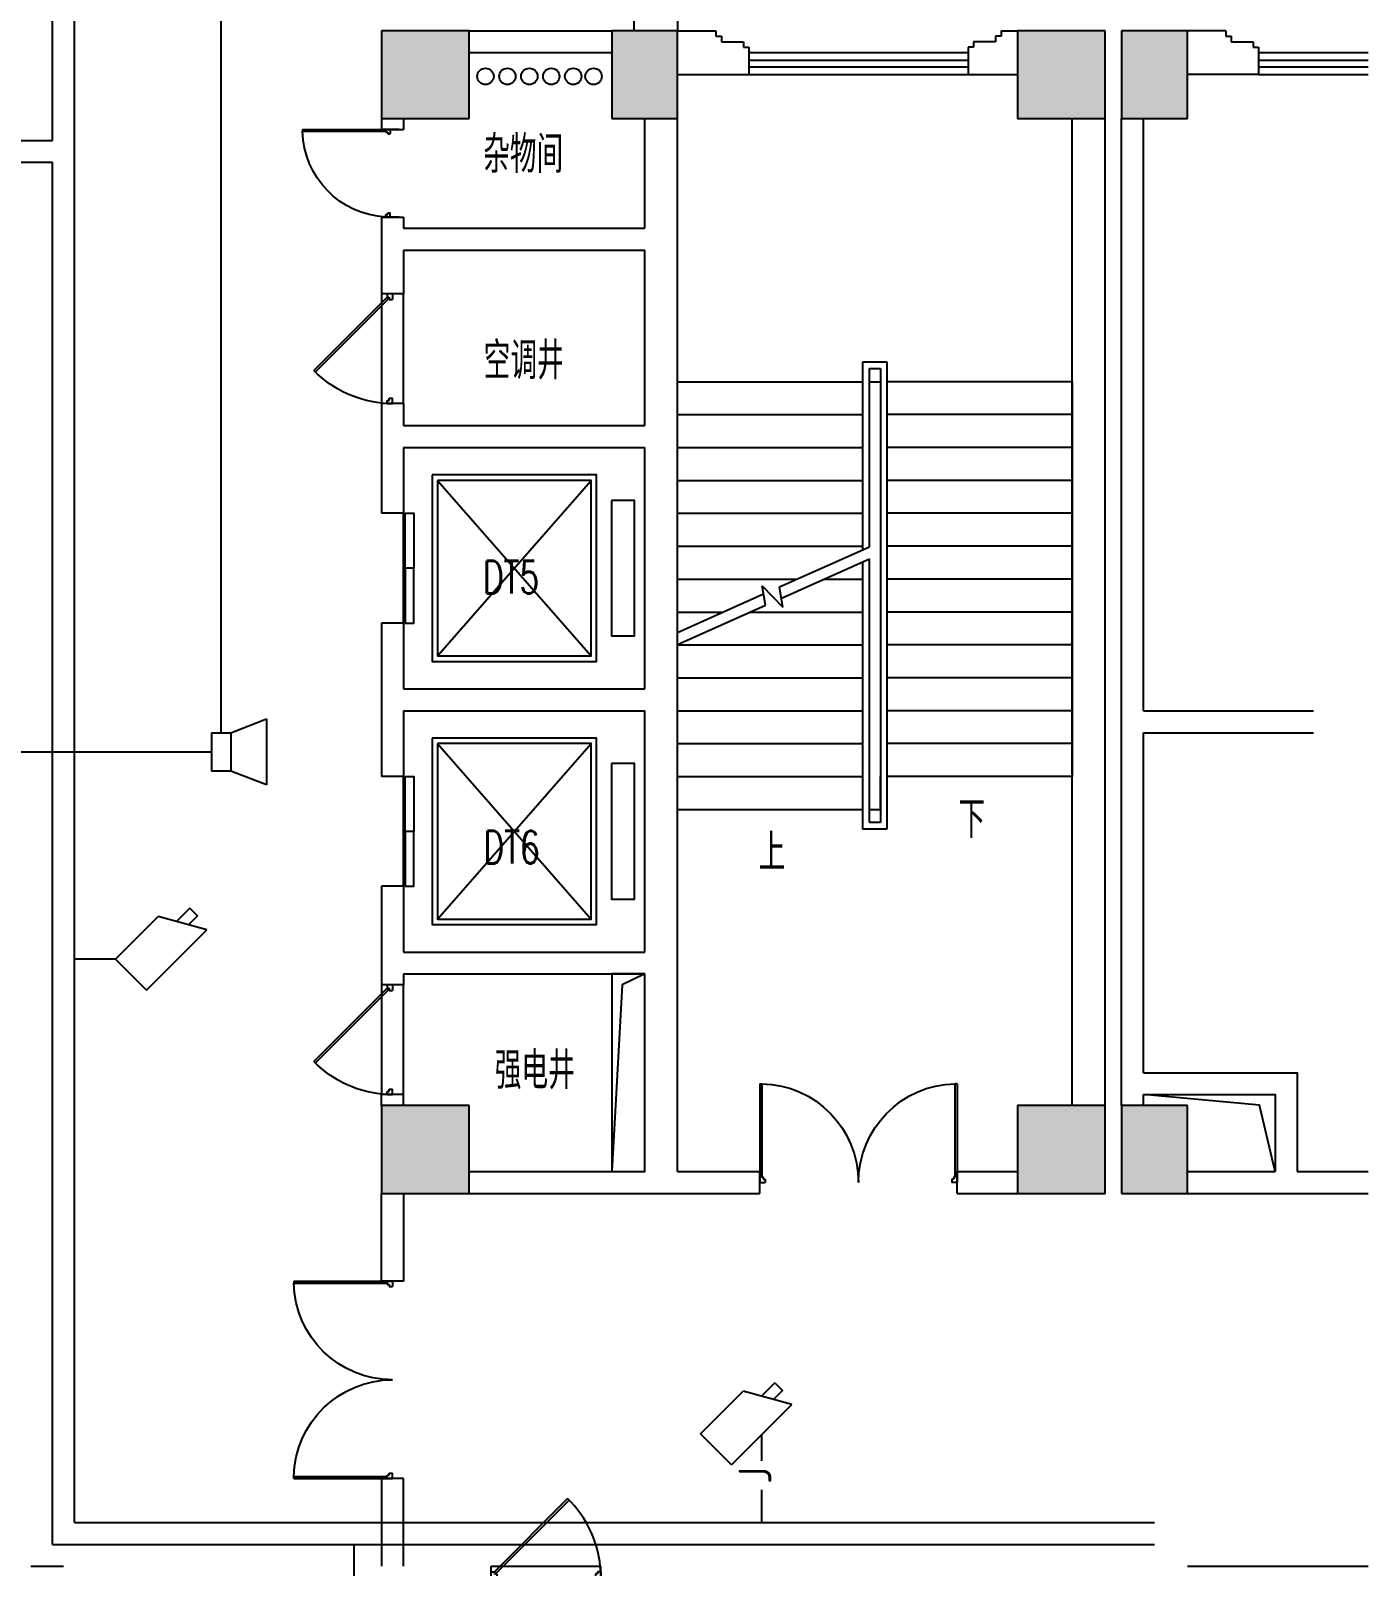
# Model space of a CAD drawing. Extents: x 190999 to 834799, y -200814 to 215286.
# Drawn here: x 802249 to 814449, y -47296 to -33296 of the extents above; entities that cross this region are included whole.
import ezdxf
from ezdxf.enums import TextEntityAlignment as Align

# ---------------------------------------------------------------- set-up
doc = ezdxf.new("R2010")
doc.units = 0
doc.header["$LTSCALE"] = 1000
doc.header["$MEASUREMENT"] = 0
for name, color, linetype in [('00-EQUIP', 3, 'Continuous'), ('00-SIG_TEXT', 7, 'Continuous'), ('00-WIRE-4', 6, 'Continuous'), ('A-墙线', 2, 'Continuous'), ('A-外窗', 145, 'Continuous'), ('A-门', 167, 'Continuous'), ('COLUMN', 2, 'Continuous'), ('DIM_SYMB', 3, 'Continuous'), ('PUB_HATCH', 250, 'Continuous'), ('PUB_TEXT', 7, 'Continuous'), ('STAIR', 5, 'Continuous'), ('房间名称', 7, 'Continuous'), ('桥架', 1, 'Continuous'), ('洞口线', 177, 'Continuous'), ('电井开洞', 6, 'Continuous'), ('雨水管', 3, 'Continuous')]:
    doc.layers.add(name, color=color, linetype=linetype)
doc.styles.add('-GBCBIGGBENOR', font='GBENOR.shx', dxfattribs={"bigfont": 'GBCBIG.shx'})
doc.styles.add('_TCH_DIM', font='SIMPLEX', dxfattribs={"bigfont": 'GBCBIG'})
doc.styles.get("Standard").update_dxf_attribs({"font": 'simhei.ttf'})

# ---------------------------------------------------------------- blocks, each defined once
blk = doc.blocks.new('m1800')
at = {"layer": 'A-墙线'}
for p, q in [((-900, -100), (-900, 100)), ((900, -100), (900, 100))]:
    blk.add_line(p, q, dxfattribs=at)
at = {"layer": 'A-门'}
for p, q in [((-900, 900), (-899.9999999999418, 9.313225746154785e-10)), ((-900, 900), (-880.0000000000582, 899.9999999990687)), ((-880.0000000000582, 899.9999999990687), (-879.9999999999418, 50.00000000093132)), ((880.0000000000582, 899.9999999990687), (879.9999999999418, 50.00000000093132)), ((900, 900), (880.0000000000582, 899.9999999990687)), ((900, 900), (899.9999999999418, 9.313225746154785e-10)), ((-899.9999999999418, 50.00000000093132), (-870.0000000000582, 50.00000000093132)), ((-899.9999999999418, 9.313225746154785e-10), (-849.9999999999418, 9.313225746154785e-10)), ((-870.0000000000582, 50.00000000093132), (-870, 30)), ((-870, 30), (-849.9999999999418, 30.00000000093132)), ((-849.9999999999418, 30.00000000186265), (-849.9999999999418, 9.313225746154785e-10)), ((849.9999999999418, 30.00000000186265), (849.9999999999418, 9.313225746154785e-10)), ((870, 30), (849.9999999999418, 30.00000000093132)), ((899.9999999999418, 9.313225746154785e-10), (849.9999999999418, 9.313225746154785e-10)), ((870.0000000000582, 50.00000000093132), (870, 30)), ((899.9999999999418, 50.00000000093132), (870.0000000000582, 50.00000000093132))]:
    blk.add_line(p, q, dxfattribs=at)
for centre, start, end in [((-900, 0), 0, 88.72665564132167), ((900, 0), 91.27334436201257, 180)]:
    blk.add_arc(centre, 900, start, end, dxfattribs=at)
blk = doc.blocks.new('bfm01')
at = {"layer": 'A-墙线'}
for p, q in [((-200.0030517580453, -0.004291533608920872), (-0.003051758045330644, -0.004291533608920872)), ((-200.0030517580453, -1000.004291533609), (-0.003051758045330644, -1000.004291533609))]:
    blk.add_line(p, q, dxfattribs=at)
at = {"layer": 'A-门'}
for p, q in [((-200.0030517578125, -1000.004291533609), (-200.0030517578125, -0.004291533608920872)), ((-100.003051757114, -0.004291533667128533), (-100.003051757114, -50.00429153366713)), ((-70.00305175618269, -50.00429153366713), (-100.003051757114, -50.00429153366713)), ((-50.00305175711401, -30.00429153355071), (-70.00305175804533, -30.00429153360892)), ((-70.00305175804533, -30.00429153360892), (-70.00305175711401, -50.00429153366713)), ((-64.14518738078186, -44.14642715716036), (-50.0030517570849, -30.0042915334343)), ((-64.14518738081097, -44.14642715721857), (602.9494616675365, -711.241076205275)), ((-50.00305175711401, -0.004291533667128533), (-50.00305175711401, -30.00429153355071)), ((-50.00305175714311, -30.00429153360892), (617.0330152155366, -697.0403585060849)), ((-0.003051758045330644, -0.004291533608920872), (-0.003051758045330644, -1000.004291533609)), ((-70.00305175618269, -950.0042915336671), (-100.003051757114, -950.0042915336671)), ((-100.003051757114, -1000.004291533667), (-100.003051757114, -950.0042915336671)), ((-70.00305175804533, -970.0042915337253), (-70.00305175711401, -950.0042915336671)), ((-50.00305175711401, -970.0042915337835), (-70.00305175804533, -970.0042915337253)), ((-50.00305175711401, -1000.004291533667), (-50.00305175711401, -970.0042915337835)), ((-50.00305175711401, -1000.004291533667), (-100.003051757114, -1000.004291533667))]:
    blk.add_line(p, q, dxfattribs=at)
blk.add_arc((-100.003051757114, -0.004291533667128533), 1000, 272.8659839719306, 315.8103116972138, dxfattribs=at)
blk = doc.blocks.new('m1000')
at = {"layer": 'A-墙线'}
for p, q in [((0, 0), (0, 200)), ((1000, 0), (1000, 200))]:
    blk.add_line(p, q, dxfattribs=at)
at = {"layer": 'A-门'}
for p, q in [((0, 1100), (5.820766091346741e-11, 100.0000000009313)), ((0, 1100), (19.99999999994179, 1099.999999999069)), ((19.99999999994179, 1099.999999999069), (20.00000000005821, 150.0000000009313)), ((5.820766091346741e-11, 150.0000000009313), (29.99999999994179, 150.0000000009313)), ((5.820766091346741e-11, 100.0000000009313), (50.00000000005821, 100.0000000009313)), ((29.99999999994179, 150.0000000009313), (30, 130)), ((30, 130), (50.00000000005821, 130.0000000009313)), ((50.00000000005821, 130.0000000018626), (50.00000000005821, 100.0000000009313)), ((950.0000000000582, 130.0000000018626), (950.0000000000582, 100.0000000009313)), ((970.0000000001164, 130), (950.0000000000582, 130.0000000009313)), ((1000.000000000058, 100.0000000009313), (950.0000000000582, 100.0000000009313)), ((970.0000000001746, 150.0000000009313), (970.0000000001164, 130)), ((1000.000000000058, 150.0000000009313), (970.0000000001746, 150.0000000009313)), ((1000.000000000058, 150.0000000009313), (1000.000000000058, 100.0000000009313))]:
    blk.add_line(p, q, dxfattribs=at)
blk.add_arc((5.820766091346741e-11, 100.0000000009313), 1000, 2.865983971930656, 88.85400800037786, dxfattribs=at)
blk = doc.blocks.new('_LINKPT1')
at = {"color": 0}
blk.add_line((0, 0), (0, 0), dxfattribs=at)
blk = doc.blocks.new('_I71UQN')
for p, q in [((-0.7799999999988358, 0.3999999999996362), (-0.3228571428553551, -0.3999999999996362)), ((0.7799999999988358, 0.3999999999996362), (-0.7799999999988358, 0.3999999999996362)), ((0.7799999999988358, 0.3999999999996362), (0.7799999999988358, -0.3999999999996362)), ((-0.8374012925487477, 0.1000000000003638), (-0.608571428572759, 0.1000000000003638)), ((-0.8374012925487477, -0.1000000000003638), (-0.8374012925487477, 0.1000000000003638)), ((-0.8374012925487477, -0.1000000000003638), (-0.4942857142850698, -0.1000000000003638)), ((0.7799999999988358, -0.3999999999996362), (-0.3228571428553551, -0.3999999999996362))]:
    blk.add_line(p, q)
at = {"xscale": 0.002, "yscale": 0.002, "zscale": 0.002}
for p in [(0, 0.3999999999996362), (0.7799999999988358, 0), (0, -0.3999999999996362)]:
    blk.add_blockref('_LINKPT1', p, dxfattribs=at)
at = {"flags": 9}
blk.add_attdef('A', (0, 0), '', height=2e-05, dxfattribs=at)
blk = doc.blocks.new('OS28WV87')
for p, q in [((0.3500000000000001, 0.3500000000000001), (1, 0.6)), ((1, 0.6), (1, -0.6)), ((0, 0.3500000000000001), (0, -0.3500000000000001)), ((0, 0.3500000000000001), (0.3500000000000001, 0.3500000000000001)), ((0.3500000000000001, 0.3500000000000001), (0.3500000000000001, -0.3500000000000001)), ((0.3500000000000001, -0.3500000000000001), (0, -0.3500000000000001)), ((1, -0.6), (0.3500000000000001, -0.3500000000000001))]:
    blk.add_line(p, q)
at = {"xscale": 0.002, "yscale": 0.002, "zscale": 0.002}
for p in [(0.175, 0.3500000000000001), (0, 0), (1, 0), (0.175, -0.3500000000000001)]:
    blk.add_blockref('_LINKPT1', p, dxfattribs=at)
at = {"flags": 9}
blk.add_attdef('A', (0, 0), '', height=2e-05, dxfattribs=at)

msp = doc.modelspace()

# ---------------------------------------------------------------- hatches: boundary and pattern name
at = {"layer": 'PUB_HATCH'}
for points in [[(805448.5377769034, -33296.30351822751), (805448.5377769044, -34096.2997035328), (806248.5415916052, -34096.2997035321), (806248.5415916026, -33296.30351822914)], [(807548.531673388, -33296.30351822774), (807548.5316733937, -34096.30046646993), (808148.5377769057, -34096.30046646993), (808148.5377769036, -33296.30351822774)], [(811248.538539838, -33296.30351822914), (811248.5385398405, -34096.29970352791), (812048.5377769022, -34096.29970352745), (812048.5377769034, -33296.30351822751)], [(812198.5377769127, -33296.30351823286), (812198.5377769127, -34096.30275529411), (812798.5419730701, -34096.30275528898), (812798.5419730701, -33296.30351822844)], [(805448.5377769034, -43096.30428116719), (805448.5377769034, -43896.30351822751), (806248.5408286612, -43896.30351822751), (806248.5408286612, -43096.30428116696)], [(811248.5347251456, -43096.30428116696), (811248.5347251456, -43896.30351822751), (812048.5377769034, -43896.30351822751), (812048.5377769034, -43096.30428116696)], [(812198.5377769127, -43096.30351823309), (812198.5377769127, -43896.30275529434), (812798.5377769034, -43896.30275528922), (812798.5377769034, -43096.30351822867)]]:
    msp.add_hatch(color=256, dxfattribs=at).paths.add_polyline_path(points)

# ---------------------------------------------------------------- linework, layer by layer
at = {"layer": '00-WIRE-4'}
for p, q in [((803986.0377769051, -39696.30389969095), (803986.0377769051, -32466.19744346416)), ((800606.981857781, -39871.30084793337), (803898.5377769051, -39871.30084793337)), ((803021.5398714138, -41761.40745846424), (802648.5385398446, -41761.40745846424)), ((808915.13961584, -46096.29420450944), (808915.13961584, -46334.3892592848)), ((808915.13961584, -46599.74459834417), (808915.13961584, -46896.30351822058)), ((805199.0372774034, -47982.13006283765), (805199.0372774034, -47096.30656997787))]:
    msp.add_line(p, q, dxfattribs=at)
at = {"layer": 'A-墙线'}
for p, q in [((807748.5377769037, -32596.30656997228), (807748.5377769037, -33296.30656997158)), ((808148.5377769026, -32896.30656997228), (808148.5377769044, -33296.30351821517)), ((806248.5415916028, -33296.30351821563), (807548.5316733886, -33296.30351821563)), ((808148.537776904, -33296.30351821563), (808498.537776904, -33296.30351821563)), ((808498.5377769035, -33296.30351821703), (808498.5377769035, -33346.30351821703)), ((811098.537776904, -33296.30351821703), (811098.537776904, -33346.30351821703)), ((811098.537776904, -33296.30351821703), (811248.5385398383, -33296.3035182161)), ((813148.5454062985, -33296.30351821563), (812798.5419730702, -33296.30351821563)), ((813148.5454062985, -33296.30351821563), (813148.5454062985, -33346.30351821563)), ((808498.5377769035, -33346.30351821703), (808548.5377769037, -33346.30351821703)), ((808548.5377769037, -33346.30351821703), (808548.5377769035, -33396.30351821703)), ((808548.5377769035, -33396.30351821703), (808748.5377769035, -33396.30351821703)), ((808748.5377769035, -33396.30351821703), (808748.5377769035, -33446.30351821703)), ((808748.5377769035, -33446.30351821703), (808798.5377769035, -33446.30351821703)), ((808798.5377769035, -33446.30351821703), (808798.5377769035, -33696.30351821703)), ((810848.537776904, -33446.30351821703), (810798.537776904, -33446.30351821703)), ((810798.537776904, -33446.30351821703), (810798.537776904, -33696.30351821703)), ((810848.537776904, -33396.30351821703), (810848.537776904, -33446.30351821703)), ((811048.537776904, -33396.30351821703), (810848.537776904, -33396.30351821703)), ((811048.537776904, -33346.30351821703), (811048.537776904, -33396.30351821703)), ((811098.537776904, -33346.30351821703), (811048.537776904, -33346.30351821703)), ((813148.5454062985, -33346.30351821563), (813198.5454062985, -33346.30351821563)), ((813198.5454062985, -33346.30351821563), (813198.5454062985, -33396.30351821563)), ((813198.5454062985, -33396.30351821563), (813398.5454062985, -33396.30351821563)), ((813398.5454062985, -33396.30351821563), (813398.5454062985, -33446.30351821563)), ((813398.5454062985, -33446.30351821563), (813448.5454062985, -33446.30351821563)), ((813448.5454062985, -33446.30351821563), (813448.5454062985, -33696.30351821563)), ((806248.5415915968, -33496.3035182154), (807548.5316733886, -33496.3035182154)), ((808148.537776904, -33696.30351821563), (808798.537776904, -33696.30351821563)), ((810798.537776904, -33696.30351821563), (811248.5385398394, -33696.30351821563)), ((813448.5454062985, -33696.30351821563), (812798.5419730702, -33696.30351821563)), ((808148.537776904, -43696.30351821563), (808148.537776904, -33896.30199233672)), ((812048.537776904, -43096.30428115508), (812048.537776904, -33996.30428115508)), ((805448.537776904, -34096.30275527525), (805448.537776904, -34196.30275527525)), ((805648.537776904, -34096.30275527548), (805648.537776904, -34196.30275527525)), ((807848.537776904, -35096.30351821563), (807848.537776904, -34096.30046645805)), ((811748.5377769038, -43096.30428115485), (811748.5377769038, -34096.30275527757)), ((812198.5377769042, -43096.30428115508), (812198.5377769042, -34096.30275527571)), ((812398.5377769042, -39496.30351821563), (812398.5377769042, -34096.30275527571)), ((805448.5377769049, -34196.30275527525), (805648.5377769049, -34196.30275527525)), ((805448.537776904, -34996.30275527455), (805448.537776904, -35696.3035182154)), ((805448.5377769038, -34996.30275527455), (805648.537776904, -34996.30275527455)), ((805648.537776904, -34996.30275527455), (805648.537776904, -35096.3035182154)), ((805648.537776904, -35096.30351821563), (807848.537776904, -35096.30351821563)), ((805648.537776904, -35296.30351821563), (807848.537776904, -35296.30351821563)), ((805648.537776904, -35296.30351821563), (805648.537776904, -35696.3035182154)), ((807848.537776904, -36896.30351821563), (807848.537776904, -35296.30351821563)), ((805448.537776904, -36696.3035182154), (805448.537776904, -37696.3035182154)), ((805648.537776904, -36696.3035182154), (805648.537776904, -36896.3035182154)), ((805648.5377769037, -36896.30351821563), (807848.5377769037, -36896.30351821563)), ((805648.5377769037, -37096.30351821563), (807848.5377769037, -37096.30351821563)), ((805648.537776904, -37096.3035182154), (805648.537776904, -37696.3035182154)), ((807848.537776904, -39296.30351821563), (807848.537776904, -37096.30351821563)), ((805648.537776904, -37696.3035182154), (805448.537776904, -37696.3035182154)), ((805448.537776904, -38696.3035182154), (805448.537776904, -40096.3035182154)), ((805648.537776904, -38696.3035182154), (805448.537776904, -38696.3035182154)), ((805648.537776904, -38696.3035182154), (805648.537776904, -39296.3035182154)), ((805648.537776904, -39296.30351821563), (807848.537776904, -39296.30351821563)), ((805648.537776904, -39496.30351821563), (807848.537776904, -39496.30351821563)), ((805648.537776904, -39496.3035182154), (805648.537776904, -40096.3035182154)), ((807848.537776904, -41696.30351821563), (807848.537776904, -39496.30351821563)), ((812398.5377769042, -39496.30351821563), (813948.5377769042, -39496.30351821563)), ((812398.5377769042, -39696.30351821563), (813948.5377769042, -39696.30351821563)), ((812398.5377769042, -42796.30656997065), (812398.5377769042, -39696.30351821563)), ((805648.537776904, -40096.3035182154), (805448.537776904, -40096.3035182154)), ((805448.537776904, -41096.3035182154), (805448.537776904, -41996.3035182154)), ((805648.537776904, -41096.3035182154), (805448.537776904, -41096.3035182154)), ((805648.537776904, -41096.3035182154), (805648.537776904, -41696.3035182154)), ((805648.537776904, -41696.30351821563), (807848.537776904, -41696.30351821563)), ((805648.537776904, -41896.30351821563), (807848.537776904, -41896.30351821563)), ((805648.537776904, -41896.3035182154), (805648.537776904, -41996.3035182154)), ((807848.537776904, -43696.30351821563), (807848.537776904, -41896.30351821563)), ((805448.537776904, -43096.30428115508), (805448.537776904, -42996.30428115508)), ((805648.537776904, -43096.30504409454), (805648.537776904, -42996.30504409454)), ((812398.5377769042, -43096.30428115508), (812398.5377769042, -42996.30656997065)), ((806248.5408286618, -43696.30351821563), (807848.537776904, -43696.30351821563)), ((808148.537776904, -43696.30351821563), (808898.537776904, -43696.30351821563)), ((810698.537776904, -43696.30351821563), (811248.5347251461, -43696.30351821563)), ((812798.5377769035, -43696.30351821563), (813598.5377769053, -43696.30351821563)), ((813798.5377769053, -43696.30351821563), (814448.534725148, -43696.30351821563)), ((805448.537776904, -44696.30351821563), (805448.537776904, -43896.30351821563)), ((805648.537776904, -43896.30351821563), (805648.537776904, -44696.30351821563)), ((806248.5408286618, -43896.30351821563), (808898.537776904, -43896.30351821563)), ((810698.537776904, -43896.30351821563), (811248.5347251461, -43896.30351821563)), ((812798.5377769035, -43896.30351821563), (814448.534725148, -43896.30351821563)), ((805448.537776904, -46496.30351821563), (805448.537776904, -47296.30351821563)), ((805648.537776904, -47296.30351821563), (805648.537776904, -46496.30351821563)), ((802248.5377769338, -47296.30351822122), (802548.5377769028, -47296.30351822122)), ((812798.5377769035, -47296.30351821563), (814448.534725148, -47296.30351821563))]:
    msp.add_line(p, q, dxfattribs=at)
for points in [[(812398.5377769044, -42796.30656997065), (813798.5377769053, -42796.30656997065), (813798.5377769053, -43696.30351821563)], [(812398.5377769044, -42996.30656997065), (813598.5377769053, -42996.30656997065), (813598.5377769053, -43696.30351821563)]]:
    msp.add_lwpolyline(points, dxfattribs=at)
at = {"layer": 'A-外窗'}
for p, q in [((808798.5377769035, -33496.30351821563), (810798.537776904, -33496.30351821563)), ((808798.5377769035, -33566.30351821563), (810798.537776904, -33566.30351821563)), ((813448.5454062985, -33496.30351821563), (814448.534725148, -33496.30351821563)), ((813448.5454062985, -33566.30351821563), (814448.534725148, -33566.30351821563)), ((808798.5377769035, -33626.30351821563), (810798.537776904, -33626.30351821563)), ((808798.5377769035, -33696.30351821563), (810798.537776904, -33696.30351821563)), ((813448.5454062985, -33626.30351821563), (814448.534725148, -33626.30351821563)), ((813448.5454062985, -33696.30351821563), (814448.534725148, -33696.30351821563))]:
    msp.add_line(p, q, dxfattribs=at)
at = {"layer": 'A-门'}
for p, q in [((805648.537776904, -38696.3035182154), (805648.537776904, -37696.3035182154)), ((805648.537776904, -41096.3035182154), (805648.537776904, -40096.3035182154))]:
    msp.add_line(p, q, dxfattribs=at)
for points in [[(805663.4958850651, -37696.3035182154), (805743.3782061567, -37696.3035182154), (805743.3782061567, -38196.3035182154), (805663.4958850651, -38196.3035182154)], [(805663.4958850651, -38696.3035182154), (805743.3782061567, -38696.3035182154), (805743.3782061567, -38196.3035182154), (805663.4958850651, -38196.3035182154)], [(805663.4958850651, -40096.3035182154), (805743.3782061567, -40096.3035182154), (805743.3782061567, -40596.3035182154), (805663.4958850651, -40596.3035182154)], [(805663.4958850651, -41096.3035182154), (805743.3782061567, -41096.3035182154), (805743.3782061567, -40596.3035182154), (805663.4958850651, -40596.3035182154)]]:
    msp.add_lwpolyline(points, close=True, dxfattribs=at)
at = {"layer": 'COLUMN'}
for p, q in [((805448.5377769034, -33296.30351822751), (805448.5377769044, -34096.2997035328)), ((806248.5415916026, -33296.30351822914), (805448.5377769034, -33296.30351822751)), ((806248.5415916052, -34096.2997035321), (806248.5415916026, -33296.30351822914)), ((807548.531673388, -33296.30351822774), (807548.5316733937, -34096.30046646993)), ((808148.5377769036, -33296.30351822774), (807548.531673388, -33296.30351822774)), ((808148.5377769057, -34096.30046646993), (808148.5377769036, -33296.30351822774)), ((811248.538539838, -33296.30351822914), (811248.5385398405, -34096.29970352791)), ((812048.5377769034, -33296.30351822751), (811248.538539838, -33296.30351822914)), ((812048.5377769022, -34096.29970352745), (812048.5377769034, -33296.30351822751)), ((812198.5377769127, -33296.30351823286), (812198.5377769127, -34096.30275529411)), ((812798.5419730701, -33296.30351822844), (812198.5377769127, -33296.30351823286)), ((812798.5419730701, -34096.30275528898), (812798.5419730701, -33296.30351822844)), ((805448.5377769044, -34096.2997035328), (806248.5415916052, -34096.2997035321)), ((807548.5316733937, -34096.30046646993), (808148.5377769057, -34096.30046646993)), ((811248.5385398405, -34096.29970352791), (812048.5377769022, -34096.29970352745)), ((812198.5377769127, -34096.30275529411), (812798.5419730701, -34096.30275528898)), ((805448.5377769034, -43096.30428116719), (805448.5377769034, -43896.30351822751)), ((806248.5408286612, -43096.30428116696), (805448.5377769034, -43096.30428116719)), ((806248.5408286612, -43896.30351822751), (806248.5408286612, -43096.30428116696)), ((811248.5347251456, -43096.30428116696), (811248.5347251456, -43896.30351822751)), ((812048.5377769034, -43096.30428116696), (811248.5347251456, -43096.30428116696)), ((812048.5377769034, -43896.30351822751), (812048.5377769034, -43096.30428116696)), ((812198.5377769127, -43096.30351823309), (812198.5377769127, -43896.30275529434)), ((812798.5377769034, -43096.30351822867), (812198.5377769127, -43096.30351823309)), ((812798.5377769034, -43896.30275528922), (812798.5377769034, -43096.30351822867)), ((805448.5377769034, -43896.30351822751), (806248.5408286612, -43896.30351822751)), ((811248.5347251456, -43896.30351822751), (812048.5377769034, -43896.30351822751)), ((812198.5377769127, -43896.30275529434), (812798.5377769034, -43896.30275528922))]:
    msp.add_line(p, q, dxfattribs=at)
at = {"layer": 'DIM_SYMB'}
for points in [[(810806.0377769038, -40096.30046647272, 0, 0, 0), (810806.0377769042, -35145.95528950819, 0, 0, 0), (808993.5377769081, -35145.95528950446, 0, 0, 0), (808993.5377769049, -37996.3004664676, 80, 0, 0), (808993.5377769045, -38296.3004664676, 0, 0, 0)], [(808993.537776905, -40396.30046647132, 0, 0, 0), (808993.5377769051, -38896.30046647086, 80, 0, 0), (808993.5377769051, -38596.30046647086, 0, 0, 0)]]:
    msp.add_lwpolyline(points, format="xyseb", dxfattribs=at)
at = {"layer": 'STAIR'}
for p, q in [((809838.5377769385, -38028.30162952733), (809838.5377769168, -36316.30046645619)), ((809838.5377769168, -36316.30046645619), (810058.5377768876, -36316.30046645619)), ((809898.5377768944, -38001.55877240383), (809898.5377768876, -36376.30046645619)), ((809898.5377768876, -36376.30046645619), (809998.5377768876, -36376.30046645619)), ((809998.5377768876, -36376.30046645619), (809998.5377768876, -40516.30046645619)), ((810058.5377768876, -36316.30046645619), (810058.5377768876, -40576.30046645619)), ((808148.5377768922, -38781.55877244493), (808148.5377769048, -36496.30046647272)), ((808148.5377769048, -36496.30046647272), (809838.5377769385, -36496.30046644757)), ((809898.5377769234, -38001.55877239091), (809898.5377769048, -36496.30046647272)), ((809898.5377769048, -36496.30046647272), (809998.5377769048, -36496.30046647272)), ((809998.5377769048, -36496.30046647272), (809998.5377769048, -40096.30046647272)), ((811748.5377769048, -36496.30046647272), (810058.5377768812, -36496.30046644757)), ((811748.5377769048, -36496.30046647272), (811748.5377769048, -40096.30046647272)), ((808148.5377769048, -36796.30046647272), (809838.5377769385, -36796.30046651731)), ((811748.5377769048, -36796.30046647272), (810058.5377768812, -36796.30046651731)), ((808148.5377769048, -37096.30046647272), (809838.5377769385, -37096.30046651731)), ((811748.5377769048, -37096.30046647272), (810058.5377768812, -37096.30046651731)), ((805960.0374925786, -38996.30351821563), (807360.0374925786, -37396.30351821563)), ((805960.0374925786, -37396.30351821563), (807360.0374925786, -38996.30351821563)), ((808148.5377769048, -37396.30046647272), (809838.5377769385, -37396.30046644757)), ((811748.5377769048, -37396.30046647272), (810058.5377768812, -37396.30046644757)), ((808148.5377769048, -37696.30046647272), (809838.5377769385, -37696.30046644757)), ((811748.5377769048, -37696.30046647272), (810058.5377768812, -37696.30046644757)), ((808148.5377769048, -37996.30046647272), (809838.5377769385, -37996.30046644757)), ((809079.2474954812, -38366.72815502828), (809898.5377769235, -38001.55877244388)), ((811748.5377769048, -37996.30046647272), (810058.5377768812, -37996.30046644757)), ((809095.4842138165, -38468.97460571685), (809898.5377769234, -38111.0421604203)), ((809838.5377769168, -40576.30046645619), (809838.5377769384, -38137.78501759618)), ((809898.5377769048, -40396.30046647272), (809898.5377769235, -38111.04216045814)), ((809898.5377768876, -40516.30046645619), (809898.5377768945, -38111.04216047117)), ((808148.5377769048, -38296.30046647272), (809237.2583350231, -38296.30046649414)), ((808949.6003398827, -38533.99713239048), (808921.6161048968, -38357.77378814874)), ((808921.6161048968, -38357.77378814874), (809108.5385333324, -38551.18073824359)), ((809482.8941416247, -38296.30046649053), (809838.5377769385, -38296.30046644757)), ((811748.5377769048, -38296.30046647272), (810058.5377768812, -38296.30046651731)), ((808148.5377768921, -38781.55877246018), (808933.3636215465, -38431.75068169655)), ((809108.5385333324, -38551.18073824359), (809079.2474954812, -38366.72815502828)), ((808148.5377768921, -38891.04216050447), (808949.6003398827, -38533.99713239048)), ((808148.5377769048, -38596.30046647272), (808564.1814121094, -38596.30046646096)), ((808809.8172185312, -38596.30046646713), (809838.5377769385, -38596.30046651731)), ((811748.5377769048, -38596.30046647272), (810058.5377768812, -38596.30046651731)), ((808148.5377769048, -40396.30046647272), (808148.5377768922, -38891.04216048619)), ((808148.5377769048, -38896.30046647272), (809838.5377769385, -38896.30046651731)), ((811748.5377769048, -38896.30046647272), (810058.5377768812, -38896.30046644757)), ((808148.5377769048, -39196.30046647272), (809838.5377769385, -39196.30046644757)), ((811748.5377769048, -39196.30046647272), (810058.5377768812, -39196.30046644757)), ((808148.5377769048, -39496.30046647272), (809838.5377769385, -39496.30046644757)), ((811748.5377769048, -39496.30046647272), (810058.5377768812, -39496.30046644757)), ((805960.0374925786, -41396.30351821563), (807360.0374925786, -39796.30351821563)), ((805960.0374925786, -39796.30351821563), (807360.0374925786, -41396.30351821563)), ((808148.5377769048, -39796.30046647272), (809838.5377769385, -39796.30046644757)), ((811748.5377769048, -39796.30046647272), (810058.5377768812, -39796.30046644757)), ((808148.5377769048, -40096.30046647272), (809838.5377769385, -40096.30046651731)), ((809998.5377769048, -40396.30046647272), (809998.5377769048, -40096.30046647272)), ((811748.5377769048, -40096.30046647272), (810058.5377768812, -40096.30046651731)), ((808148.5377769048, -40396.30046647272), (809838.5377769385, -40396.30046651731)), ((809898.5377769048, -40396.30046647272), (809998.5377769048, -40396.30046647272)), ((810058.5377768876, -40576.30046645619), (809838.5377769168, -40576.30046645619)), ((809998.5377768876, -40516.30046645619), (809898.5377768876, -40516.30046645619))]:
    msp.add_line(p, q, dxfattribs=at)
for points in [[(805910.0374925786, -37346.30351821563), (805910.0374925786, -39046.30351821563), (807410.0374925786, -39046.30351821563), (807410.0374925786, -37346.30351821563)], [(805960.0374925786, -37396.30351821563), (805960.0374925786, -38996.30351821563), (807360.0374925786, -38996.30351821563), (807360.0374925786, -37396.30351821563)], [(807545.111151177, -37578.38717363679), (807545.111151177, -38814.21986279401), (807755.1282733085, -38814.21986279401), (807755.1282733085, -37578.38717363679)], [(805910.0374925786, -39746.30351821563), (805910.0374925786, -41446.30351821563), (807410.0374925786, -41446.30351821563), (807410.0374925786, -39746.30351821563)], [(805960.0374925786, -39796.30351821563), (805960.0374925786, -41396.30351821563), (807360.0374925786, -41396.30351821563), (807360.0374925786, -39796.30351821563)], [(807545.111151177, -39978.38717363725), (807545.111151177, -41214.21986279401), (807755.1282733085, -41214.21986279401), (807755.1282733085, -39978.38717363725)]]:
    msp.add_lwpolyline(points, close=True, dxfattribs=at)
at = {"layer": '桥架'}
for p, q in [((802648.5385398446, -46896.30656997787), (802648.5385398446, 4103.693430022133)), ((802448.5385398446, -34296.30275528276), (802448.5385398447, -896.3073329161562)), ((783048.5370139645, -34296.3027552827), (802448.5385398446, -34296.3027552827)), ((783048.5370139645, -34496.3027552827), (802448.5385398446, -34496.3027552827)), ((802448.5385398446, -42696.30733291732), (802448.5385398446, -34496.3027552827)), ((802448.5385398446, -47096.30656997787), (802448.5385398446, -42696.30733291732)), ((802648.5385398447, -46896.30656997787), (812498.537776903, -46896.30656997787)), ((802448.5385398446, -47096.30656997787), (812498.537776903, -47096.30656997787))]:
    msp.add_line(p, q, dxfattribs=at)
at = {"layer": '洞口线', "ltscale": 2}
msp.add_lwpolyline([(813598.5992791004, -43696.30351821563), (813456.0844935067, -43091.42798674243), (812398.5377769042, -42996.30656997065)], dxfattribs=at)
at = {"layer": '电井开洞', "color": 4}
msp.add_lwpolyline([(807848.5377769062, -41896.30046646329), (807548.5377769063, -41896.30046646329), (807548.5377769063, -43696.30046646329), (807848.5377769062, -43696.30046646329)], close=True, dxfattribs=at)
at = {"layer": '电井开洞'}
msp.add_lwpolyline([(807848.5377769062, -41896.30046646329), (807643.178911896, -41994.87372075577), (807548.5377769063, -43696.30046646329)], dxfattribs=at)
at = {"layer": '雨水管'}
for centre in [(806396.537776904, -33712.80351822099), (806596.537776904, -33712.80351822099), (806796.537776904, -33712.80351822099), (806996.537776904, -33712.80351822099), (807196.537776904, -33712.80351822099), (807382.037776904, -33712.80351822099)]:
    msp.add_circle(centre, 75, dxfattribs=at)

# ---------------------------------------------------------------- block references
at = {"layer": '00-EQUIP', "xscale": 500, "yscale": 500, "zscale": 500}
msp.add_blockref('OS28WV87', (803898.5377769051, -39871.30389969095), dxfattribs=at)
at = {"layer": '00-EQUIP', "xscale": 499.9999999999999, "yscale": 500, "zscale": 500, "rotation": 225.0000000000001}
for p in [(803438.7328723134, -41627.05717003907), (808773.7182596029, -45954.87284827224)]:
    msp.add_blockref('_I71UQN', p, dxfattribs=at)
at = {"layer": 'A-门', "xscale": -0.7999999999301508, "yscale": 0.7999999999301508, "zscale": 0.8, "rotation": 90}
msp.add_blockref('m1000', (805608.5377769037, -34196.30275527525), dxfattribs=at)
at = {"layer": 'A-门', "xscale": -1}
for name, p in [('bfm01', (805448.5347251458, -35696.29922668167)), ('bfm01', (805448.5347251459, -41996.29998962136)), ('m1800', (809798.537776904, -43796.30351821749))]:
    msp.add_blockref(name, p, dxfattribs=at)
at = {"layer": 'A-门', "xscale": -1, "rotation": 90}
msp.add_blockref('m1800', (805548.537776904, -45596.30351821563), dxfattribs=at)
at = {"layer": 'A-门', "rotation": 90}
msp.add_blockref('bfm01', (806448.5334853699, -47296.3035182126), dxfattribs=at)

# ---------------------------------------------------------------- texts
at = {"layer": '00-SIG_TEXT', "style": '-GBCBIGGBENOR'}
msp.add_text('J', height=300, rotation=90, dxfattribs=at).set_placement((808854.7842767808, -46467.06692881449), align=Align.MIDDLE_CENTER)
at = {"layer": 'PUB_TEXT', "style": '_TCH_DIM'}
for s, p in [('下', (810711.0909683931, -40656.30046647272)), ('上', (808889.2824577561, -40956.30046647132))]:
    msp.add_text(s, height=337.5886524822695, dxfattribs=at).set_placement(p)
at = {"layer": '房间名称', "style": '_TCH_DIM'}
for s, p in [('杂物间', (806375.9568608911, -34592.48093844971)), ('空调井', (806380.8095760265, -36473.24375663089)), ('强电井', (806481.7242650958, -42944.41640431943))]:
    msp.add_text(s, height=337.5886524822695, dxfattribs=at).set_placement(p)
at = {"layer": '房间名称', "style": '_TCH_DIM', "width": 0.7058823529411765}
for s, p in [('DT5', (806373.2454322586, -38426.73887383236)), ('DT6', (806378.2454322586, -40889.92064047835))]:
    msp.add_text(s, height=297.4999999999999, dxfattribs=at).set_placement(p)

doc.saveas('drawing.dxf')
